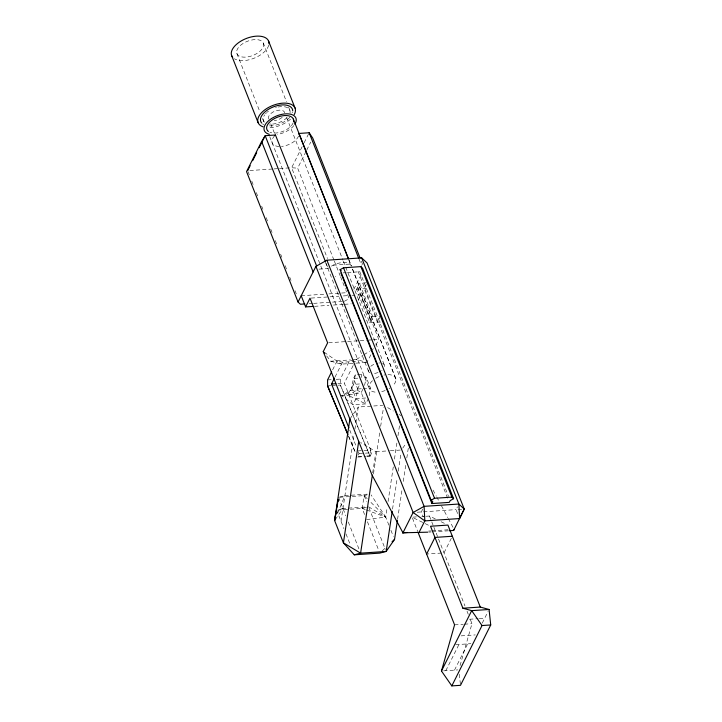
<?xml version="1.0" encoding="UTF-8"?>
<svg xmlns="http://www.w3.org/2000/svg" width="722" height="722" viewBox="0 0 722 722"><rect width="100%" height="100%" fill="white"/><g stroke="black" fill="none" stroke-linecap="round" stroke-linejoin="round"><path stroke-width="0.54" stroke-dasharray="3.61 2.71" d="M341.037 521.32L354.249 433.606M354.917 429.175L358.265 407.018L382.714 405.376M366.866 456.448L370.061 456.232L370.756 450.05L357.968 450.907M364.592 514.524L362.182 508.432L364.123 495.608L368.346 494.498M372.705 472.874L375.9 451.692L360.621 442.523M373.473 474.002L379.817 431.9M380.647 426.359L383.49 407.524M388.923 525.21L385.719 517.087L387.236 507.052M388.075 501.474L393.282 466.908M394.456 459.102L397.145 441.259M397.984 435.691L399.501 425.655M392.551 509.073L397.262 477.856M398.264 471.159L400.954 453.326M397.56 519.353L402.1 489.245M403.282 481.439L405.963 463.596M406.811 458.028L408.318 447.992M369.186 395.638L370.485 388.138L366.316 377.588L361.731 374.285L355.341 374.709L353.672 384.357L350.603 390.476L348.464 393.373L341.687 395.683L352.959 404.762L365.747 403.905L368.373 398.661M355.341 374.709L353.536 378.445L357.706 388.996L356.027 398.643L352.959 404.762M361.171 377.498L361.731 374.285M364.538 385.413L366.316 377.588L362.056 377.877M460.076 665.549L471.962 623.682L469.905 618.474M337.598 513.261L344.899 495.653L368.238 494.092M302.139 146.746L291.625 167.739L327.472 258.521M304.142 142.748L309.151 132.749M333.925 260.01L297.663 168.172L306.209 151.124M306.706 150.122L310.722 142.099M447.631 498.18L358.274 271.86L359.15 270.109L448.515 496.429M353.816 289.351L361.758 273.485M380.476 322.048L369.736 322.761L356.506 289.26L359.511 283.259L367.182 282.744L364.177 288.746L377.407 322.247L379.916 317.247M358.193 300.569L361.117 294.738L352.228 295.334M332.634 369.854L337.165 360.792L342.445 362.245L355.224 361.397L353.735 364.357M335.017 377.083L342.445 362.245M366.695 456.006L369.89 455.799L340.378 385.043L340.369 379.068L349.953 359.944L355.224 361.397M369.736 322.761L372.742 316.759L359.511 283.259M370.061 456.232L371.812 452.73L344.331 383.147L353.248 365.35M348.464 393.373L353.672 384.357L360.061 383.923L356.993 390.051L348.085 395.259L341.687 395.683L350.603 390.476L356.993 390.051L361.244 392.515L365.747 403.905L348.085 395.259L361.244 392.515L363.87 387.263M375.837 345.242L378.761 339.412L361.117 294.738M358.329 451.801L359.033 453.587L357.282 457.089L365.801 456.521M422.695 509.154L421.296 511.952L423.254 516.916M457.631 513.595L456.06 509.624L457.459 506.826M451.349 538.215L444.003 552.871L426.621 554.036M445.817 670.711L458.957 644.466M454.508 670.133L467.648 643.889M482.251 623.122L488.099 611.426M370.882 354.818L366.884 362.417L356.343 359.511L352.083 359.8M349.89 419.04L358.265 407.018M335.243 519.587L342.968 508.487L366.307 506.925M402.75 448.127L405.972 443.507M382.281 550.832L385.548 547.79M318.953 269.189L328.754 268.079M372.471 380.702L372.444 380.729A14.214 7.599 -21.5 0 0 376.866 392.208M356.343 359.511L362.986 355.332M363.933 354.737L369.628 351.145M370.576 350.549L373.427 348.762M344.367 301.309L349.177 298.619L345.874 290.271M339.611 497.043L344.899 495.653M342.968 508.487L336.623 510.147L343.925 528.648M337.734 510.075L362.182 508.432L366.415 507.331M366.595 519.605L385.719 517.087L371.072 494.868M249.857 170.536L272.943 168.984M274.044 168.912L278.439 168.623M279.54 168.542L291.625 167.739L297.663 168.172M333.185 265.2L349.782 264.09M343.058 272.88L346.316 272.663M347.408 272.591L358.274 271.86M335.288 276.553L335.766 276.517M356.506 289.26L367.245 288.538M301.209 295.74L324.548 294.179M328.988 293.881L347.878 292.618M311.11 298.087L338.889 296.228M343.338 295.93L351.118 295.415M309.197 303.664L312.491 303.439M313.592 303.366L342.174 301.453M314.503 306.318L328.952 305.352M333.402 305.054L343.401 304.377M344.511 304.305L351.181 303.863M372.742 316.759L380.413 316.245M352.923 321.227L353.41 321.191M328.745 342.76L346.524 341.569M347.643 341.497L367.642 340.161M368.752 340.08L372.092 339.863M373.202 339.782L378.761 339.412M326.678 355.964L330.775 361.226L349.953 359.944M330.775 361.226L341.325 364.132L354.664 363.238M355.775 363.166L365.774 362.489M327.589 379.925L331.849 379.637M336.109 379.348L340.369 379.068M357.796 378.157L353.536 378.445L351.533 387.245L356.027 398.643L366.677 397.93M337.941 383.572L344.331 383.147M327.598 385.9L330.793 385.683M331.858 385.611L340.378 385.043L369.89 455.799M357.706 388.996L361.966 388.716M363.031 388.644L370.485 388.138M375.9 451.692L389.239 450.799M390.349 450.718L401.459 449.977M359.033 453.587L364.357 453.236M365.422 453.163L371.812 452.73M358.175 456.584L362.435 456.295M339.665 497.241L364.123 495.608L367.2 498.676M417.208 512.223L456.06 509.624M458.1 509.488L462.197 509.209M416.413 516.889L412.072 517.187L429.563 525.769M421.847 516.528L425.105 516.311M426.197 516.239L429.455 516.022L435.285 518.883M428.516 531.076L430.736 530.932M431.846 530.86L448.524 529.74M428.958 532.105L431.205 531.952M432.325 531.879L448.019 530.832M469.49 619.25L478.181 618.664M479.264 618.592L484.697 618.231M454.58 624.846L463.271 624.259M464.363 624.187L471.962 623.682M461.168 635.865L475.284 634.927M455.699 644.692L470.906 643.672M443.642 670.855L457.766 669.908M362.182 508.432L365.251 509.57M366.28 509.94L385.719 517.087L370.287 501.745M441.115 521.744L445.005 523.658M387.642 407.596L393.373 411.035M399.104 414.473L401.017 415.619M368.527 506.772L385.719 517.087M324.16 352.21L341.325 364.132M433.047 490.103L436.205 495.996M436.729 496.98L439.355 501.889M441.458 505.815L447.766 517.593M448.299 518.577L453.028 527.403M348.437 435.907L355.368 452.504L348.428 435.844M361.361 261.22L363.004 265.398M359.005 259.017L361.478 265.272M263.368 43.185A14.214 7.599 -21.5 0 1 245.886 57.11A14.214 7.599 -21.5 0 1 241.148 44.827A14.214 7.599 -21.5 0 1 263.368 43.185L286.517 101.82M288.583 107.055L291.002 113.174M348.916 259.848L351.388 266.102A14.214 7.599 -21.5 0 0 349.89 264.162L349.448 263.855A14.214 7.599 -21.5 0 0 333.781 264.902L332.986 265.29A14.214 7.599 -21.5 0 0 331.461 266.147M352.625 269.243L395.665 378.229M348.735 259.703L351.208 265.967M352.444 269.098L395.891 379.131A14.214 7.599 -21.5 0 1 392.416 386.108M357.679 286.914L370.909 320.415M357.408 287.464L370.639 320.965M286.607 117.515L342.95 260.2M343.365 261.247L384.375 365.115M334.34 261.048L340.107 275.66M340.522 276.707L345.468 289.224M429.455 516.022L433.498 526.257M433.904 527.286L464.977 605.984M467.026 611.182L468.262 614.314M326.136 263.359L328.194 268.575M270.723 123.742L274.45 133.182M325.405 262.23L368.491 371.343M236.906 53.563L260.055 112.199M262.537 118.48L264.541 123.552M269.739 136.72L369.204 388.607M412.479 518.206L417.731 531.518M390.927 530.282L393.337 536.374M248.07 171.719L249.307 174.85M251.779 181.114L253.846 186.33M256.319 192.594L258.377 197.81M261.671 206.158L262.907 209.29M266.201 217.638L268.268 222.854M270.732 229.118L272.799 234.334M275.272 240.597L277.329 245.814M280.623 254.162L281.86 257.294M285.154 265.642L287.221 270.858M289.693 277.122L291.751 282.338M295.045 290.686L296.282 293.818M349.719 429.996L356.316 446.728M364.123 495.608L366.523 501.7M368.942 507.81L385.349 549.37M367.426 521.699L378.996 551.012M338.555 497.314L345.838 515.761M348.302 521.988L359.375 550.038M345.991 533.883L350.54 545.399M395.9 379.158L395.809 378.68A14.214 7.599 -21.5 0 0 387.994 374.628M459.327 674.258L460.501 685.322M383.481 363.951A8.529 4.567 -21.5 0 1 384.492 366.577M382.073 370.151A8.529 4.567 -21.5 0 1 381.694 370.458M378.075 372.489A8.529 4.567 -21.5 0 1 372.633 373.5M369.944 372.859A8.529 4.567 -21.5 0 1 368.373 369.872M370.792 366.298A8.529 4.567 -21.5 0 1 375.296 363.78M378.824 362.995A8.529 4.567 -21.5 0 1 379.772 362.949M382.606 363.446A8.529 4.567 -21.5 0 1 383.211 363.762M278.078 107.027A14.214 7.599 -21.5 0 1 290.018 112.641M287.13 117.542A14.214 7.599 -21.5 0 1 269.532 124.103M264.46 122.171A14.214 7.599 -21.5 0 1 264.658 114.861M265.543 113.76A14.214 7.599 -21.5 0 1 266.608 112.695M267.194 112.172A14.214 7.599 -21.5 0 1 268.485 111.17M275.542 107.695A14.214 7.599 -21.5 0 1 276.382 107.443M292.636 112.109A16.976 9.079 -21.5 0 1 292.491 112.74M289.793 117.316A16.976 9.079 -21.5 0 1 269.035 125.863M263.683 124.599A16.976 9.079 -21.5 0 1 262.573 123.895M293.881 125.601A16.976 9.079 -21.5 0 1 277.338 134.482M293.258 122.641A14.214 7.599 -21.5 0 1 283.268 131.242A14.214 7.599 -21.5 0 1 269.847 132.279M268.918 119.004A8.529 4.567 -21.5 0 1 274.956 111.125A8.529 4.567 -21.5 0 1 284.676 112.822M282.239 117.307A8.529 4.567 -21.5 0 1 274.207 120.61M290.542 119.139A19.846 10.613 -21.5 0 1 267.763 127.632M268.719 45.278A19.846 10.613 -21.5 0 1 253.954 58.274A19.846 10.613 -21.5 0 1 234.361 58.753M389.844 388.102A14.214 7.599 -21.5 0 1 389.122 388.562M385.169 390.512A14.214 7.599 -21.5 0 1 380.945 391.766M375.738 378.274A14.214 7.599 -21.5 0 1 379.691 376.324M383.914 375.07A14.214 7.599 -21.5 0 1 384.754 374.908M298.547 136.043A14.214 7.599 -21.5 0 1 281.436 146.431M279.089 146.494A14.214 7.599 -21.5 0 1 274.36 136.097"/><path stroke-width="1.08" d="M397.398 520.472L394.537 539.424L386.171 551.446L379.826 553.106L354.267 554.821L343.419 542.845L334.593 520.508L349.89 419.04M337.111 506.943L337.589 503.73M337.914 501.591L338.239 499.453M358.708 441.377L343.419 542.845L360.603 553.16L386.171 551.446L392.217 511.302M372.372 475.103L360.603 553.16L354.267 554.821M335.459 518.441L334.593 520.508L338.185 499.525M334.593 520.508L336.019 513.261M480.283 607.058L447.92 525.084L430.538 526.248L462.901 608.222L480.283 607.058L489.074 609.485L490.725 624.963L460.501 685.322L451.819 685.9L441.467 671L454.58 624.846L418.137 532.538M449.147 530.751L453.633 530.453L454.075 529.37M315.92 266.355L413.119 512.494L424.825 520.887L459.589 518.558L464.237 509.073L367.047 262.925L361.668 257.88L326.904 260.209L315.92 266.355L298.051 302.04L300.406 304.251L304.801 303.953M325.315 261.265L275.452 135.005L265.182 135.691L261.617 141.503L246.545 171.601L298.051 302.04M247.664 170.681L250.164 165.681M252.664 160.681L256.671 152.685M259.18 147.685L265.182 135.691L316.687 266.129M313.393 306.39L305.614 306.913L310 298.168L327.635 342.833L323.257 351.587L371.938 474.877L402.957 532.791L427.839 532.177M331.624 371.866L327.589 379.925L327.598 385.9L347.571 433.841M348.888 427.911L331.551 383.996L334.521 378.066M402.777 533.143L413.119 512.494L424.103 506.348L458.867 504.028L464.237 509.073L453.633 530.453M431.909 503.541L432.785 501.79L431.106 500.211L340.089 269.694L343.519 267.781L360.901 266.617L362.579 268.196L453.596 498.703L450.167 500.626L449.292 502.377L431.909 503.541L340.892 273.024M418.868 532.782L424.825 520.887L424.103 506.348L326.904 260.209M426.621 554.036L434.951 537.421L452.324 536.256M441.467 671L471.692 610.65L489.074 609.485M451.819 685.9L482.034 625.541L490.725 624.963M392.082 541.708L394.537 539.424M275.452 135.005L275.425 135.032A14.214 7.599 -21.5 0 0 274.874 135.555M431.106 500.211L434.536 498.288L451.918 497.124L453.596 498.703M298.926 133.949A14.214 7.599 -21.5 0 0 298.881 133.462L309.151 132.749L312.734 138.082L360.125 258.097M331.551 383.996L335.811 383.716M402.957 532.791L407.398 532.493M462.901 608.222L471.692 610.65L482.034 625.541M340.089 269.694L341.208 270.75M323.257 351.587L324.62 353.338M327.598 385.9L347.995 434.797M361.668 257.88L458.867 504.028L459.589 518.558M309.151 132.749L358.59 257.971M360.901 266.617L451.918 497.124M268.611 41.127L295.072 108.138M293.349 119.13L348.5 258.801M298.881 133.462L348.32 258.656M343.519 267.781L434.536 498.288M231.663 55.621L258.115 122.632M261.617 141.503L313.122 271.95M301.209 295.74L305.614 306.913M261.68 123.056A16.976 9.079 -21.5 0 1 273.322 106.91A16.976 9.079 -21.5 0 1 292.735 110.881M269.252 134.31A16.976 9.079 -21.5 0 1 267.113 122.162A16.976 9.079 -21.5 0 1 288.268 113.868A16.976 9.079 -21.5 0 1 294.829 124.283M267.636 130.745A14.214 7.599 -21.5 0 1 278.223 116.91A14.214 7.599 -21.5 0 1 293.547 121.576M268.385 131.44A14.214 7.599 -21.5 0 1 267.988 131.106M263.043 126.81A19.846 10.613 -21.5 0 1 261.635 112.614A19.846 10.613 -21.5 0 1 285.777 103.147A19.846 10.613 -21.5 0 1 294.242 114.572M232.701 57.345A19.846 10.613 -21.5 0 1 246.897 38.248A19.846 10.613 -21.5 0 1 268.981 43.816"/></g></svg>
